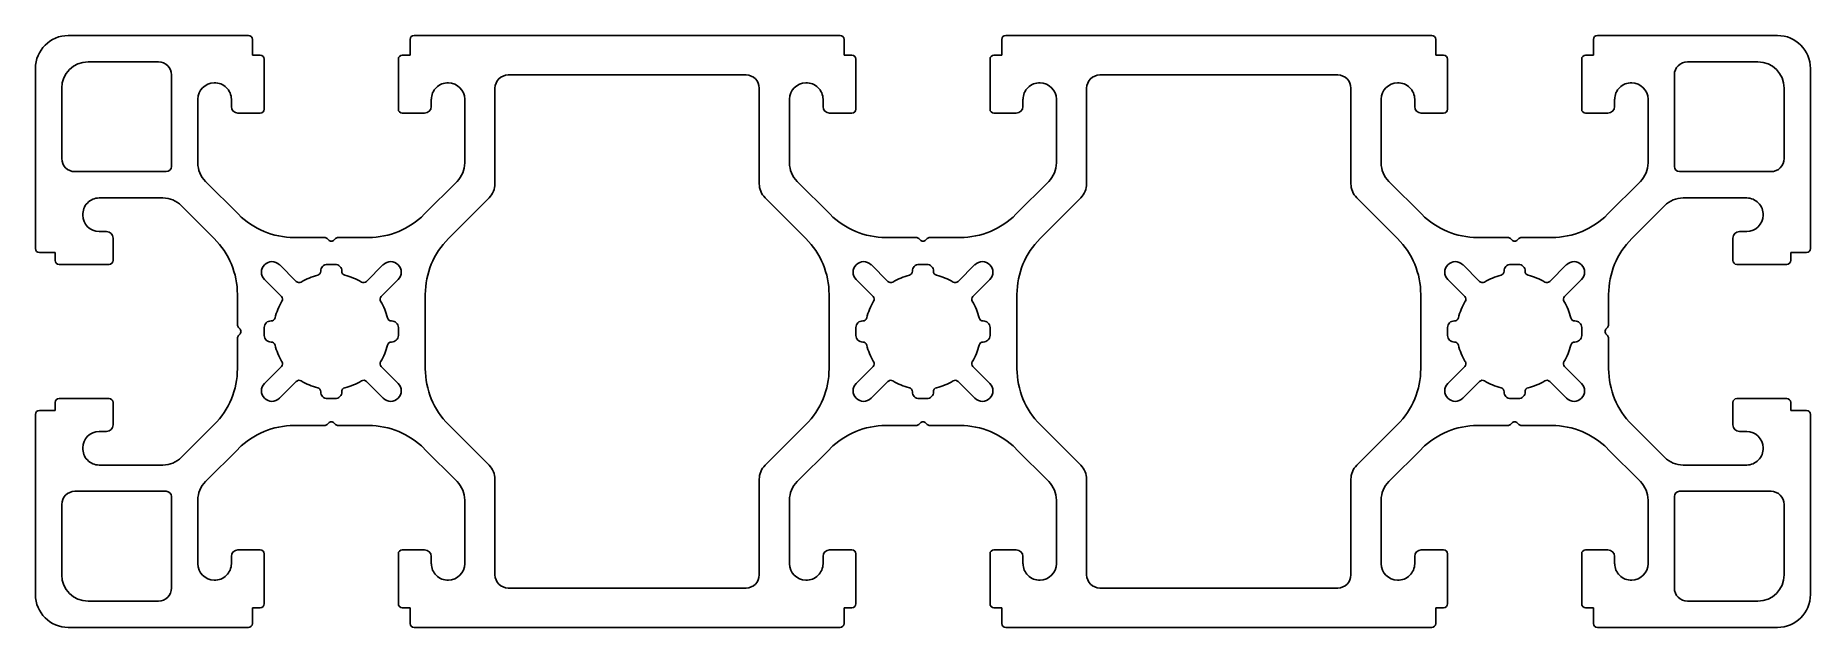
# Model space of a CAD drawing. Extents: x 2255 to 2390, y 1074 to 1119.
import ezdxf

# ---------------------------------------------------------------- set-up
doc = ezdxf.new("R2010")
doc.units = 0
doc.layers.get('0').update_dxf_attribs({"linetype": 'CONTINUOUS'})

msp = doc.modelspace()

# ---------------------------------------------------------------- linework, layer by layer
for p, q in [((2270.73, 1119.47), (2257.03, 1119.47)), ((2271.03, 1117.97), (2271.03, 1119.17)), ((2283.03, 1117.97), (2283.03, 1119.17)), ((2315.73, 1119.47), (2283.33, 1119.47)), ((2316.03, 1117.97), (2316.03, 1119.17)), ((2328.03, 1117.97), (2328.03, 1119.17)), ((2360.73, 1119.47), (2328.33, 1119.47)), ((2361.03, 1117.97), (2361.03, 1119.17)), ((2373.03, 1117.97), (2373.03, 1119.17)), ((2373.33, 1119.47), (2387.03, 1119.47)), ((2271.63, 1117.97), (2271.03, 1117.97)), ((2282.43, 1117.97), (2283.03, 1117.97)), ((2316.63, 1117.97), (2316.03, 1117.97)), ((2327.43, 1117.97), (2328.03, 1117.97)), ((2361.63, 1117.97), (2361.03, 1117.97)), ((2372.43, 1117.97), (2373.03, 1117.97)), ((2254.53, 1116.97), (2254.53, 1103.27)), ((2258.53, 1117.47), (2263.88, 1117.47)), ((2264.88, 1116.47), (2264.88, 1109.52)), ((2271.93, 1113.87), (2271.93, 1117.67)), ((2282.13, 1113.87), (2282.13, 1117.67)), ((2290.48, 1116.47), (2308.58, 1116.47)), ((2316.93, 1113.87), (2316.93, 1117.67)), ((2327.13, 1113.87), (2327.13, 1117.67)), ((2335.48, 1116.47), (2353.58, 1116.47)), ((2361.93, 1113.87), (2361.93, 1117.67)), ((2372.13, 1113.87), (2372.13, 1117.67)), ((2379.18, 1109.52), (2379.18, 1116.47)), ((2380.18, 1117.47), (2385.53, 1117.47)), ((2389.53, 1116.97), (2389.53, 1103.27)), ((2256.53, 1110.12), (2256.53, 1115.47)), ((2289.48, 1108.2), (2289.48, 1115.47)), ((2309.58, 1115.47), (2309.58, 1108.2)), ((2334.48, 1108.2), (2334.48, 1115.47)), ((2354.58, 1115.47), (2354.58, 1108.2)), ((2387.53, 1115.47), (2387.53, 1110.12)), ((2266.88, 1109.79), (2266.88, 1114.62)), ((2269.43, 1114.62), (2269.43, 1114.07)), ((2284.63, 1114.62), (2284.63, 1114.07)), ((2287.18, 1109.79), (2287.18, 1114.62)), ((2311.88, 1109.79), (2311.88, 1114.62)), ((2314.43, 1114.62), (2314.43, 1114.07)), ((2329.63, 1114.62), (2329.63, 1114.07)), ((2332.18, 1109.79), (2332.18, 1114.62)), ((2356.88, 1109.79), (2356.88, 1114.62)), ((2359.43, 1114.62), (2359.43, 1114.07)), ((2374.63, 1114.62), (2374.63, 1114.07)), ((2377.18, 1109.79), (2377.18, 1114.62)), ((2269.93, 1113.57), (2271.63, 1113.57)), ((2284.13, 1113.57), (2282.43, 1113.57)), ((2314.93, 1113.57), (2316.63, 1113.57)), ((2329.13, 1113.57), (2327.43, 1113.57)), ((2359.93, 1113.57), (2361.63, 1113.57)), ((2374.13, 1113.57), (2372.43, 1113.57)), ((2264.48, 1109.12), (2257.53, 1109.12)), ((2269.97, 1105.88), (2267.47, 1108.37)), ((2284.1, 1105.88), (2286.6, 1108.37)), ((2314.97, 1105.88), (2312.47, 1108.37)), ((2329.1, 1105.88), (2331.6, 1108.37)), ((2359.97, 1105.88), (2357.47, 1108.37)), ((2374.1, 1105.88), (2376.6, 1108.37)), ((2386.53, 1109.12), (2379.58, 1109.12)), ((2259.38, 1107.12), (2264.22, 1107.12)), ((2285.94, 1104.04), (2289.04, 1107.14)), ((2310.02, 1107.14), (2313.13, 1104.04)), ((2330.94, 1104.04), (2334.04, 1107.14)), ((2355.02, 1107.14), (2358.13, 1104.04)), ((2384.68, 1107.12), (2379.85, 1107.12)), ((2265.63, 1106.53), (2268.13, 1104.04)), ((2378.44, 1106.53), (2375.94, 1104.04)), ((2259.93, 1104.57), (2259.38, 1104.57)), ((2384.13, 1104.57), (2384.68, 1104.57)), ((2254.83, 1102.97), (2256.03, 1102.97)), ((2256.03, 1102.97), (2256.03, 1102.37)), ((2260.43, 1102.37), (2260.43, 1104.07)), ((2276.51, 1104.12), (2274.21, 1104.12)), ((2276.82, 1103.93), (2276.72, 1104.03)), ((2277.25, 1103.93), (2277.35, 1104.03)), ((2277.56, 1104.12), (2279.86, 1104.12)), ((2321.51, 1104.12), (2319.21, 1104.12)), ((2321.82, 1103.93), (2321.72, 1104.03)), ((2322.25, 1103.93), (2322.35, 1104.03)), ((2322.56, 1104.12), (2324.86, 1104.12)), ((2366.51, 1104.12), (2364.21, 1104.12)), ((2366.82, 1103.93), (2366.72, 1104.03)), ((2367.25, 1103.93), (2367.35, 1104.03)), ((2367.56, 1104.12), (2369.86, 1104.12)), ((2383.63, 1102.37), (2383.63, 1104.07)), ((2388.03, 1102.97), (2388.03, 1102.37)), ((2389.23, 1102.97), (2388.03, 1102.97)), ((2256.33, 1102.07), (2260.13, 1102.07)), ((2273.09, 1102.05), (2274.37, 1100.77)), ((2276.73, 1102.07), (2277.33, 1102.07)), ((2279.7, 1100.77), (2280.98, 1102.05)), ((2318.09, 1102.05), (2319.37, 1100.77)), ((2321.73, 1102.07), (2322.33, 1102.07)), ((2324.7, 1100.77), (2325.98, 1102.05)), ((2363.09, 1102.05), (2364.37, 1100.77)), ((2366.73, 1102.07), (2367.33, 1102.07)), ((2369.7, 1100.77), (2370.98, 1102.05)), ((2387.73, 1102.07), (2383.93, 1102.07)), ((2273.24, 1099.63), (2271.96, 1100.92)), ((2282.11, 1100.92), (2280.83, 1099.63)), ((2318.24, 1099.63), (2316.96, 1100.92)), ((2327.11, 1100.92), (2325.83, 1099.63)), ((2363.24, 1099.63), (2361.96, 1100.92)), ((2372.11, 1100.92), (2370.83, 1099.63)), ((2269.89, 1099.79), (2269.89, 1097.49)), ((2284.18, 1094.14), (2284.18, 1099.79)), ((2314.89, 1099.79), (2314.89, 1094.14)), ((2329.18, 1094.14), (2329.18, 1099.79)), ((2359.89, 1099.79), (2359.89, 1094.14)), ((2374.18, 1099.79), (2374.18, 1097.49)), ((2269.89, 1094.14), (2269.89, 1096.45)), ((2269.97, 1097.28), (2270.07, 1097.18)), ((2269.97, 1096.66), (2270.07, 1096.76)), ((2271.93, 1096.67), (2271.93, 1097.27)), ((2282.13, 1097.27), (2282.13, 1096.67)), ((2316.93, 1096.67), (2316.93, 1097.27)), ((2327.13, 1097.27), (2327.13, 1096.67)), ((2361.93, 1096.67), (2361.93, 1097.27)), ((2372.13, 1097.27), (2372.13, 1096.67)), ((2374.09, 1097.28), (2373.99, 1097.18)), ((2374.09, 1096.66), (2373.99, 1096.76)), ((2374.18, 1094.14), (2374.18, 1096.45)), ((2271.96, 1093.02), (2273.24, 1094.3)), ((2280.83, 1094.3), (2282.11, 1093.02)), ((2316.96, 1093.02), (2318.24, 1094.3)), ((2325.83, 1094.3), (2327.11, 1093.02)), ((2361.96, 1093.02), (2363.24, 1094.3)), ((2370.83, 1094.3), (2372.11, 1093.02)), ((2274.37, 1093.17), (2273.09, 1091.89)), ((2280.98, 1091.89), (2279.7, 1093.17)), ((2319.37, 1093.17), (2318.09, 1091.89)), ((2325.98, 1091.89), (2324.7, 1093.17)), ((2364.37, 1093.17), (2363.09, 1091.89)), ((2370.98, 1091.89), (2369.7, 1093.17)), ((2254.83, 1090.97), (2256.03, 1090.97)), ((2256.03, 1090.97), (2256.03, 1091.57)), ((2256.33, 1091.87), (2260.13, 1091.87)), ((2260.43, 1091.57), (2260.43, 1089.87)), ((2277.33, 1091.87), (2276.73, 1091.87)), ((2322.33, 1091.87), (2321.73, 1091.87)), ((2367.33, 1091.87), (2366.73, 1091.87)), ((2383.63, 1091.57), (2383.63, 1089.87)), ((2387.73, 1091.87), (2383.93, 1091.87)), ((2388.03, 1090.97), (2388.03, 1091.57)), ((2389.23, 1090.97), (2388.03, 1090.97)), ((2254.53, 1076.97), (2254.53, 1090.67)), ((2265.63, 1087.41), (2268.13, 1089.9)), ((2276.51, 1089.82), (2274.21, 1089.82)), ((2276.82, 1090.01), (2276.72, 1089.91)), ((2277.25, 1090.01), (2277.35, 1089.91)), ((2277.56, 1089.82), (2279.86, 1089.82)), ((2289.04, 1086.8), (2285.94, 1089.9)), ((2313.13, 1089.9), (2310.02, 1086.8)), ((2321.51, 1089.82), (2319.21, 1089.82)), ((2321.82, 1090.01), (2321.72, 1089.91)), ((2322.25, 1090.01), (2322.35, 1089.91)), ((2322.56, 1089.82), (2324.86, 1089.82)), ((2334.04, 1086.8), (2330.94, 1089.9)), ((2358.13, 1089.9), (2355.02, 1086.8)), ((2366.51, 1089.82), (2364.21, 1089.82)), ((2366.82, 1090.01), (2366.72, 1089.91)), ((2367.25, 1090.01), (2367.35, 1089.91)), ((2367.56, 1089.82), (2369.86, 1089.82)), ((2378.44, 1087.41), (2375.94, 1089.9)), ((2389.53, 1076.97), (2389.53, 1090.67)), ((2259.93, 1089.37), (2259.38, 1089.37)), ((2384.13, 1089.37), (2384.68, 1089.37)), ((2259.38, 1086.82), (2264.22, 1086.82)), ((2269.97, 1088.06), (2267.47, 1085.57)), ((2284.1, 1088.06), (2286.6, 1085.57)), ((2314.97, 1088.06), (2312.47, 1085.57)), ((2329.1, 1088.06), (2331.6, 1085.57)), ((2359.97, 1088.06), (2357.47, 1085.57)), ((2374.1, 1088.06), (2376.6, 1085.57)), ((2384.68, 1086.82), (2379.85, 1086.82)), ((2289.48, 1078.47), (2289.48, 1085.74)), ((2309.58, 1085.74), (2309.58, 1078.47)), ((2334.48, 1078.47), (2334.48, 1085.74)), ((2354.58, 1085.74), (2354.58, 1078.47)), ((2257.53, 1084.82), (2264.48, 1084.82)), ((2264.88, 1084.42), (2264.88, 1077.47)), ((2266.88, 1084.15), (2266.88, 1079.32)), ((2287.18, 1084.15), (2287.18, 1079.32)), ((2311.88, 1084.15), (2311.88, 1079.32)), ((2332.18, 1084.15), (2332.18, 1079.32)), ((2356.88, 1084.15), (2356.88, 1079.32)), ((2377.18, 1084.15), (2377.18, 1079.32)), ((2379.18, 1077.47), (2379.18, 1084.42)), ((2379.58, 1084.82), (2386.53, 1084.82)), ((2256.53, 1078.47), (2256.53, 1083.82)), ((2387.53, 1083.82), (2387.53, 1078.47)), ((2269.93, 1080.37), (2271.63, 1080.37)), ((2271.93, 1080.07), (2271.93, 1076.27)), ((2282.13, 1080.07), (2282.13, 1076.27)), ((2284.13, 1080.37), (2282.43, 1080.37)), ((2314.93, 1080.37), (2316.63, 1080.37)), ((2316.93, 1080.07), (2316.93, 1076.27)), ((2327.13, 1080.07), (2327.13, 1076.27)), ((2329.13, 1080.37), (2327.43, 1080.37)), ((2359.93, 1080.37), (2361.63, 1080.37)), ((2361.93, 1080.07), (2361.93, 1076.27)), ((2372.13, 1080.07), (2372.13, 1076.27)), ((2374.13, 1080.37), (2372.43, 1080.37)), ((2269.43, 1079.32), (2269.43, 1079.87)), ((2284.63, 1079.32), (2284.63, 1079.87)), ((2314.43, 1079.32), (2314.43, 1079.87)), ((2329.63, 1079.32), (2329.63, 1079.87)), ((2359.43, 1079.32), (2359.43, 1079.87)), ((2374.63, 1079.32), (2374.63, 1079.87)), ((2308.58, 1077.47), (2290.48, 1077.47)), ((2353.58, 1077.47), (2335.48, 1077.47)), ((2263.88, 1076.47), (2258.53, 1076.47)), ((2271.03, 1075.97), (2271.03, 1074.77)), ((2271.63, 1075.97), (2271.03, 1075.97)), ((2282.43, 1075.97), (2283.03, 1075.97)), ((2283.03, 1075.97), (2283.03, 1074.77)), ((2316.03, 1075.97), (2316.03, 1074.77)), ((2316.63, 1075.97), (2316.03, 1075.97)), ((2327.43, 1075.97), (2328.03, 1075.97)), ((2328.03, 1075.97), (2328.03, 1074.77)), ((2361.03, 1075.97), (2361.03, 1074.77)), ((2361.63, 1075.97), (2361.03, 1075.97)), ((2372.43, 1075.97), (2373.03, 1075.97)), ((2373.03, 1075.97), (2373.03, 1074.77)), ((2385.53, 1076.47), (2380.18, 1076.47)), ((2270.73, 1074.47), (2257.03, 1074.47)), ((2283.33, 1074.47), (2315.73, 1074.47)), ((2328.33, 1074.47), (2360.73, 1074.47)), ((2373.33, 1074.47), (2387.03, 1074.47))]:
    msp.add_line(p, q)
for centre, radius, start, end in [((2257.03, 1116.97), 2.5, 90, 180), ((2270.73, 1119.17), 0.3, 0, 90), ((2283.33, 1119.17), 0.3, 90, 180), ((2315.73, 1119.17), 0.3, 0, 90), ((2328.33, 1119.17), 0.3, 90, 180), ((2360.73, 1119.17), 0.3, 0, 90), ((2373.33, 1119.17), 0.3, 90, 180), ((2387.03, 1116.97), 2.5, 0, 90), ((2271.63, 1117.67), 0.3, 0, 90), ((2282.43, 1117.67), 0.3, 90, 180), ((2316.63, 1117.67), 0.3, 0, 90), ((2327.43, 1117.67), 0.3, 90, 180), ((2361.63, 1117.67), 0.3, 0, 90), ((2372.43, 1117.67), 0.3, 90, 180), ((2258.53, 1115.47), 2, 90, 180), ((2263.88, 1116.47), 1, 0, 90), ((2290.48, 1115.47), 1, 90, 180), ((2308.58, 1115.47), 1, 0, 90), ((2335.48, 1115.47), 1, 90, 180), ((2353.58, 1115.47), 1, 0, 90), ((2380.18, 1116.47), 1, 90, 180), ((2385.53, 1115.47), 2, 0, 90), ((2268.13, 1114.62), 1.25, 90, 180), ((2268.18, 1114.62), 1.25, 0.0228, 92.2238), ((2285.89, 1114.62), 1.25, 87.7762, 179.9772), ((2285.93, 1114.62), 1.25, 360, 90), ((2313.13, 1114.62), 1.25, 90, 180), ((2313.18, 1114.62), 1.25, 0.0228, 92.2238), ((2330.89, 1114.62), 1.25, 87.7762, 179.9772), ((2330.93, 1114.62), 1.25, 360, 90), ((2358.13, 1114.62), 1.25, 90, 180), ((2358.18, 1114.62), 1.25, 0.0228, 92.2238), ((2375.89, 1114.62), 1.25, 87.7762, 179.9772), ((2375.93, 1114.62), 1.25, 360, 90), ((2269.93, 1114.07), 0.5, 180, 270), ((2271.63, 1113.87), 0.3, 270, 0), ((2282.43, 1113.87), 0.3, 180, 270), ((2284.13, 1114.07), 0.5, 270, 0), ((2314.93, 1114.07), 0.5, 180, 270), ((2316.63, 1113.87), 0.3, 270, 0), ((2327.43, 1113.87), 0.3, 180, 270), ((2329.13, 1114.07), 0.5, 270, 0), ((2359.93, 1114.07), 0.5, 180, 270), ((2361.63, 1113.87), 0.3, 270, 0), ((2372.43, 1113.87), 0.3, 180, 270), ((2374.13, 1114.07), 0.5, 270, 0), ((2257.53, 1110.12), 1, 180, 270), ((2268.88, 1109.79), 2, 180, 224.9993), ((2285.18, 1109.79), 2, 315.0007, 0), ((2313.88, 1109.79), 2, 180, 224.9993), ((2330.18, 1109.79), 2, 315.0007, 0), ((2358.88, 1109.79), 2, 180, 224.9993), ((2375.18, 1109.79), 2, 315.0007, 0), ((2386.53, 1110.12), 1, 270, 0), ((2264.48, 1109.52), 0.4, 270, 0), ((2379.58, 1109.52), 0.4, 180, 270), ((2259.38, 1105.87), 1.25, 90.0257, 182.2209), ((2264.22, 1105.12), 2, 45.0007, 90), ((2287.98, 1108.2), 1.5, 315, 360), ((2311.08, 1108.2), 1.5, 180, 225), ((2332.98, 1108.2), 1.5, 315, 0), ((2356.08, 1108.2), 1.5, 180, 225), ((2379.85, 1105.12), 2, 90, 134.9993), ((2384.68, 1105.87), 1.25, 357.7791, 89.9743), ((2259.38, 1105.82), 1.25, 180, 270), ((2274.21, 1110.12), 6, 224.9993, 270), ((2279.86, 1110.12), 6, 270, 315.0007), ((2319.21, 1110.12), 6, 224.9993, 270), ((2324.86, 1110.12), 6, 270, 315.0007), ((2364.21, 1110.12), 6, 224.9993, 270), ((2369.86, 1110.12), 6, 270, 315.0007), ((2384.68, 1105.82), 1.25, 270, 360), ((2259.93, 1104.07), 0.5, 0, 90), ((2384.13, 1104.07), 0.5, 90, 180), ((2254.83, 1103.27), 0.3, 180, 270), ((2263.89, 1099.79), 6, 0, 45.0007), ((2276.51, 1103.82), 0.3, 45, 90), ((2277.03, 1104.14), 0.3, 224.996, 315.004), ((2277.56, 1103.82), 0.3, 90, 135), ((2290.18, 1099.79), 6, 135, 180), ((2308.89, 1099.79), 6, 360, 45), ((2321.51, 1103.82), 0.3, 45, 90), ((2322.03, 1104.14), 0.3, 224.996, 315.004), ((2322.56, 1103.82), 0.3, 90, 135), ((2335.18, 1099.79), 6, 135, 180), ((2353.89, 1099.79), 6, 0, 45), ((2366.51, 1103.82), 0.3, 45, 90), ((2367.03, 1104.14), 0.3, 224.996, 315.004), ((2367.56, 1103.82), 0.3, 90, 135), ((2380.18, 1099.79), 6, 134.9993, 180), ((2389.23, 1103.27), 0.3, 270, 0), ((2256.33, 1102.37), 0.3, 180, 270), ((2260.13, 1102.37), 0.3, 270, 0), ((2272.52, 1101.48), 0.8, 45.0019, 224.9991), ((2276.73, 1101.57), 0.5, 90, 182.1776), ((2277.33, 1101.57), 0.5, 357.8224, 90), ((2281.55, 1101.48), 0.8, 315.0009, 135), ((2317.52, 1101.48), 0.8, 45.0019, 224.9991), ((2321.73, 1101.57), 0.5, 90, 182.1776), ((2322.33, 1101.57), 0.5, 357.8224, 90), ((2326.55, 1101.48), 0.8, 315.0009, 135), ((2362.52, 1101.48), 0.8, 45.0019, 224.9991), ((2366.73, 1101.57), 0.5, 90, 182.1776), ((2367.33, 1101.57), 0.5, 357.8224, 90), ((2371.55, 1101.48), 0.8, 315.0009, 135), ((2383.93, 1102.37), 0.3, 180, 270), ((2387.73, 1102.37), 0.3, 270, 0), ((2274.58, 1100.98), 0.3, 225.001, 301.4644), ((2277.03, 1096.97), 4.4, 103.5279, 121.4644), ((2275.93, 1101.54), 0.3, 283.5279, 2.1776), ((2278.13, 1101.54), 0.3, 177.8224, 256.4721), ((2277.03, 1096.97), 4.4, 58.5356, 76.4721), ((2279.49, 1100.98), 0.3, 238.5356, 314.999), ((2319.58, 1100.98), 0.3, 225.001, 301.4644), ((2322.03, 1096.97), 4.4, 103.5279, 121.4644), ((2320.93, 1101.54), 0.3, 283.5279, 2.1776), ((2323.13, 1101.54), 0.3, 177.8224, 256.4721), ((2322.03, 1096.97), 4.4, 58.5356, 76.4721), ((2324.49, 1100.98), 0.3, 238.5356, 314.999), ((2364.58, 1100.98), 0.3, 225.001, 301.4644), ((2367.03, 1096.97), 4.4, 103.5279, 121.4644), ((2365.93, 1101.54), 0.3, 283.5279, 2.1776), ((2368.13, 1101.54), 0.3, 177.8224, 256.4721), ((2367.03, 1096.97), 4.4, 58.5356, 76.4721), ((2369.49, 1100.98), 0.3, 238.5356, 314.999), ((2277.03, 1096.97), 4.4, 148.5355, 166.4721), ((2273.02, 1099.42), 0.3, 328.5355, 44.9991), ((2281.04, 1099.42), 0.3, 135.0009, 211.4645), ((2277.03, 1096.97), 4.4, 13.5279, 31.4645), ((2322.03, 1096.97), 4.4, 148.5355, 166.4721), ((2318.02, 1099.42), 0.3, 328.5355, 44.9991), ((2326.04, 1099.42), 0.3, 135.0009, 211.4645), ((2322.03, 1096.97), 4.4, 13.5279, 31.4645), ((2367.03, 1096.97), 4.4, 148.5355, 166.4721), ((2363.03, 1099.42), 0.3, 328.5355, 44.9991), ((2371.04, 1099.42), 0.3, 135.0009, 211.4645), ((2367.03, 1096.97), 4.4, 13.5279, 31.4645), ((2272.43, 1097.27), 0.5, 87.8224, 180), ((2272.46, 1098.07), 0.3, 267.8224, 346.4721), ((2281.6, 1098.07), 0.3, 193.5279, 272.1776), ((2281.63, 1097.27), 0.5, 0, 92.1776), ((2317.43, 1097.27), 0.5, 87.8224, 180), ((2317.46, 1098.07), 0.3, 267.8224, 346.4721), ((2326.6, 1098.07), 0.3, 193.5279, 272.1776), ((2326.63, 1097.27), 0.5, 0, 92.1776), ((2362.43, 1097.27), 0.5, 87.8224, 180), ((2362.46, 1098.07), 0.3, 267.8224, 346.4721), ((2371.6, 1098.07), 0.3, 193.5279, 272.1776), ((2371.63, 1097.27), 0.5, 0, 92.1776), ((2270.19, 1097.49), 0.3, 180, 225), ((2270.19, 1096.45), 0.3, 135, 180), ((2269.86, 1096.97), 0.3, 314.9974, 45.0026), ((2272.43, 1096.67), 0.5, 180, 272.1776), ((2281.63, 1096.67), 0.5, 267.8224, 0), ((2317.43, 1096.67), 0.5, 180, 272.1776), ((2326.63, 1096.67), 0.5, 267.8224, 0), ((2362.43, 1096.67), 0.5, 180, 272.1776), ((2371.63, 1096.67), 0.5, 267.8224, 0), ((2374.21, 1096.97), 0.3, 134.9974, 225.0026), ((2373.88, 1097.49), 0.3, 315, 0), ((2373.88, 1096.45), 0.3, 0, 45), ((2272.46, 1095.87), 0.3, 13.5279, 92.1776), ((2277.03, 1096.97), 4.4, 193.5279, 211.4645), ((2277.03, 1096.97), 4.4, 328.5355, 346.4721), ((2281.6, 1095.87), 0.3, 87.8224, 166.4721), ((2317.46, 1095.87), 0.3, 13.5279, 92.1776), ((2322.03, 1096.97), 4.4, 193.5279, 211.4645), ((2322.03, 1096.97), 4.4, 328.5355, 346.4721), ((2326.6, 1095.87), 0.3, 87.8224, 166.4721), ((2362.46, 1095.87), 0.3, 13.5279, 92.1776), ((2367.03, 1096.97), 4.4, 193.5279, 211.4645), ((2367.03, 1096.97), 4.4, 328.5355, 346.4721), ((2371.6, 1095.87), 0.3, 87.8224, 166.4721), ((2263.89, 1094.14), 6, 314.9993, 0), ((2273.02, 1094.52), 0.3, 315.0009, 31.4645), ((2281.04, 1094.52), 0.3, 148.5355, 224.9991), ((2290.18, 1094.14), 6, 180, 225), ((2308.89, 1094.14), 6, 315, 0), ((2318.02, 1094.52), 0.3, 315.0009, 31.4645), ((2326.04, 1094.52), 0.3, 148.5355, 224.9991), ((2335.18, 1094.14), 6, 180, 225), ((2353.89, 1094.14), 6, 315, 0), ((2363.03, 1094.52), 0.3, 315.0009, 31.4645), ((2371.04, 1094.52), 0.3, 148.5355, 224.9991), ((2380.18, 1094.14), 6, 180, 225.0007), ((2272.52, 1092.46), 0.8, 135.0009, 315), ((2274.58, 1092.96), 0.3, 58.5356, 134.999), ((2277.03, 1096.97), 4.4, 238.5356, 256.4721), ((2275.93, 1092.4), 0.3, 357.8224, 76.4721), ((2276.73, 1092.37), 0.5, 177.8224, 270), ((2277.33, 1092.37), 0.5, 270, 2.1776), ((2278.13, 1092.4), 0.3, 103.5279, 182.1776), ((2277.03, 1096.97), 4.4, 283.5279, 301.4644), ((2279.49, 1092.96), 0.3, 45.001, 121.4644), ((2281.55, 1092.46), 0.8, 225.0019, 44.9991), ((2317.52, 1092.46), 0.8, 135.0009, 315), ((2319.58, 1092.96), 0.3, 58.5356, 134.999), ((2322.03, 1096.97), 4.4, 238.5356, 256.4721), ((2320.93, 1092.4), 0.3, 357.8224, 76.4721), ((2321.73, 1092.37), 0.5, 177.8224, 270), ((2322.33, 1092.37), 0.5, 270, 2.1776), ((2323.13, 1092.4), 0.3, 103.5279, 182.1776), ((2322.03, 1096.97), 4.4, 283.5279, 301.4644), ((2324.49, 1092.96), 0.3, 45.001, 121.4644), ((2326.55, 1092.46), 0.8, 225.0019, 44.9991), ((2362.52, 1092.46), 0.8, 135.0009, 315), ((2364.58, 1092.96), 0.3, 58.5356, 134.999), ((2367.03, 1096.97), 4.4, 238.5356, 256.4721), ((2365.93, 1092.4), 0.3, 357.8224, 76.4721), ((2366.73, 1092.37), 0.5, 177.8224, 270), ((2367.33, 1092.37), 0.5, 270, 2.1776), ((2368.13, 1092.4), 0.3, 103.5279, 182.1776), ((2367.03, 1096.97), 4.4, 283.5279, 301.4644), ((2369.49, 1092.96), 0.3, 45.001, 121.4644), ((2371.55, 1092.46), 0.8, 225.0019, 44.9991), ((2254.83, 1090.67), 0.3, 90, 180), ((2256.33, 1091.57), 0.3, 90, 180), ((2260.13, 1091.57), 0.3, 0, 90), ((2383.93, 1091.57), 0.3, 90, 180), ((2387.73, 1091.57), 0.3, 0, 90), ((2389.23, 1090.67), 0.3, 0, 90), ((2259.93, 1089.87), 0.5, 270, 0), ((2274.21, 1083.82), 6, 90, 135.0007), ((2276.51, 1090.12), 0.3, 270, 315), ((2277.03, 1089.8), 0.3, 44.996, 135.004), ((2277.56, 1090.12), 0.3, 225, 270), ((2279.86, 1083.82), 6, 44.9993, 90), ((2319.21, 1083.82), 6, 90, 135.0007), ((2321.51, 1090.12), 0.3, 270, 315), ((2322.03, 1089.8), 0.3, 44.996, 135.004), ((2322.56, 1090.12), 0.3, 225, 270), ((2324.86, 1083.82), 6, 44.9993, 90), ((2364.21, 1083.82), 6, 90, 135.0007), ((2366.51, 1090.12), 0.3, 270, 315), ((2367.03, 1089.8), 0.3, 44.996, 135.004), ((2367.56, 1090.12), 0.3, 225, 270), ((2369.86, 1083.82), 6, 44.9993, 90), ((2384.13, 1089.87), 0.5, 180, 270), ((2259.38, 1088.12), 1.25, 90, 180), ((2259.38, 1088.07), 1.25, 177.7791, 269.9743), ((2384.68, 1088.12), 1.25, 0, 90), ((2384.68, 1088.07), 1.25, 270.0257, 2.2209), ((2264.22, 1088.82), 2, 270, 314.9993), ((2287.98, 1085.74), 1.5, 0, 45), ((2311.08, 1085.74), 1.5, 135, 180), ((2332.98, 1085.74), 1.5, 0, 45), ((2356.08, 1085.74), 1.5, 135, 180), ((2379.85, 1088.82), 2, 225.0007, 270), ((2268.88, 1084.15), 2, 135.0007, 180), ((2285.18, 1084.15), 2, 0, 44.9993), ((2313.88, 1084.15), 2, 135.0007, 180), ((2330.18, 1084.15), 2, 0, 44.9993), ((2358.88, 1084.15), 2, 135.0007, 180), ((2375.18, 1084.15), 2, 0, 44.9993), ((2257.53, 1083.82), 1, 90, 180), ((2264.48, 1084.42), 0.4, 0, 90), ((2379.58, 1084.42), 0.4, 90, 180), ((2386.53, 1083.82), 1, 0, 90), ((2269.93, 1079.87), 0.5, 90, 180), ((2271.63, 1080.07), 0.3, 0, 90), ((2282.43, 1080.07), 0.3, 90, 180), ((2284.13, 1079.87), 0.5, 0, 90), ((2314.93, 1079.87), 0.5, 90, 180), ((2316.63, 1080.07), 0.3, 0, 90), ((2327.43, 1080.07), 0.3, 90, 180), ((2329.13, 1079.87), 0.5, 0, 90), ((2359.93, 1079.87), 0.5, 90, 180), ((2361.63, 1080.07), 0.3, 0, 90), ((2372.43, 1080.07), 0.3, 90, 180), ((2374.13, 1079.87), 0.5, 0, 90), ((2268.13, 1079.32), 1.25, 180, 270), ((2268.18, 1079.32), 1.25, 267.7762, 359.9772), ((2285.89, 1079.32), 1.25, 180.0228, 272.2238), ((2285.93, 1079.32), 1.25, 270, 0), ((2313.13, 1079.32), 1.25, 180, 270), ((2313.18, 1079.32), 1.25, 267.7762, 359.9772), ((2330.89, 1079.32), 1.25, 180.0228, 272.2238), ((2330.93, 1079.32), 1.25, 270, 0), ((2358.13, 1079.32), 1.25, 180, 270), ((2358.18, 1079.32), 1.25, 267.7762, 359.9772), ((2375.89, 1079.32), 1.25, 180.0228, 272.2238), ((2375.93, 1079.32), 1.25, 270, 0), ((2258.53, 1078.47), 2, 180, 270), ((2263.88, 1077.47), 1, 270, 0), ((2290.48, 1078.47), 1, 180, 270), ((2308.58, 1078.47), 1, 270, 0), ((2335.48, 1078.47), 1, 180, 270), ((2353.58, 1078.47), 1, 270, 0), ((2380.18, 1077.47), 1, 180, 270), ((2385.53, 1078.47), 2, 270, 0), ((2257.03, 1076.97), 2.5, 180, 270), ((2271.63, 1076.27), 0.3, 270, 0), ((2282.43, 1076.27), 0.3, 180, 270), ((2316.63, 1076.27), 0.3, 270, 0), ((2327.43, 1076.27), 0.3, 180, 270), ((2361.63, 1076.27), 0.3, 270, 0), ((2372.43, 1076.27), 0.3, 180, 270), ((2387.03, 1076.97), 2.5, 270, 0), ((2270.73, 1074.77), 0.3, 270, 0), ((2283.33, 1074.77), 0.3, 180, 270), ((2315.73, 1074.77), 0.3, 270, 0), ((2328.33, 1074.77), 0.3, 180, 270), ((2360.73, 1074.77), 0.3, 270, 0), ((2373.33, 1074.77), 0.3, 180, 270)]:
    msp.add_arc(centre, radius, start, end)

doc.saveas('drawing.dxf')
